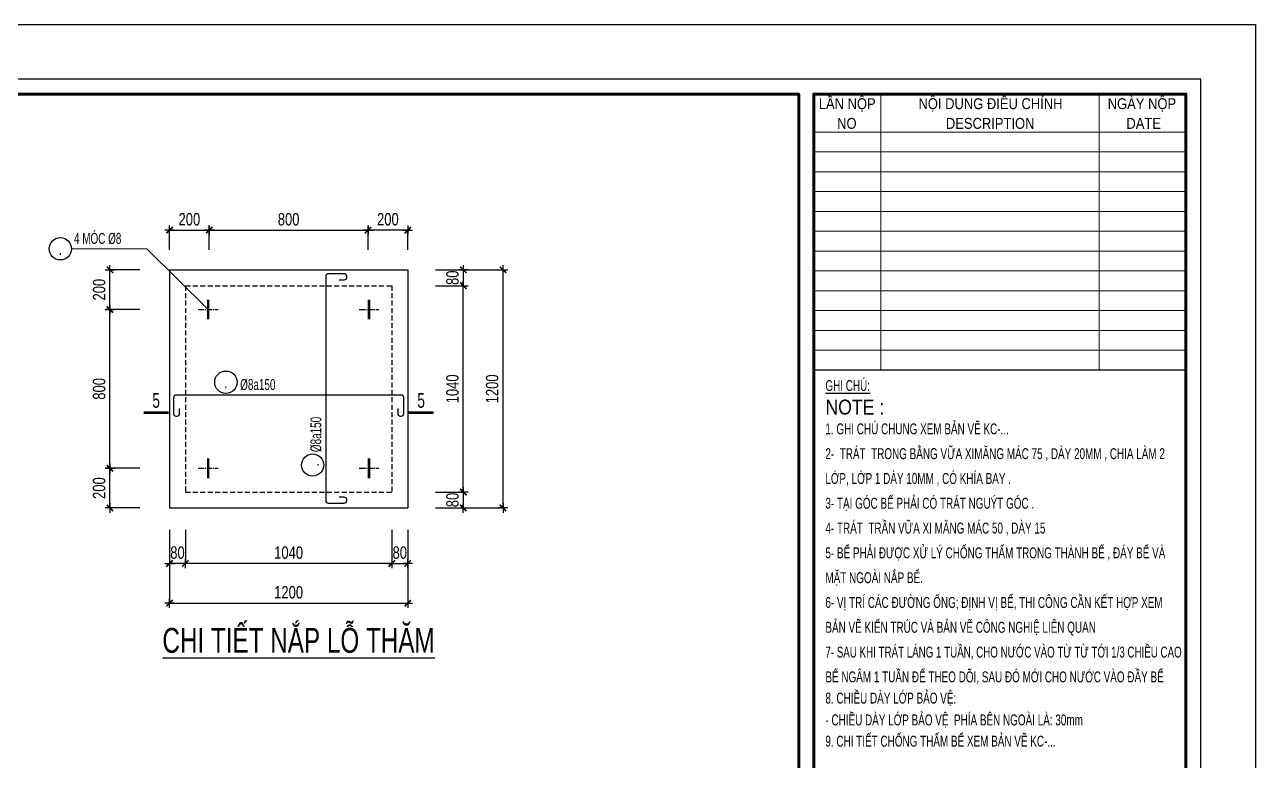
# Model space of a CAD drawing. Extents: x 1229855 to 1302267, y 1135177 to 1201195.
# Drawn here: x 1289867 to 1302267, y 1193768 to 1201195 of the extents above; entities that cross this region are included whole.
import ezdxf
from ezdxf.enums import TextEntityAlignment as Align

# ---------------------------------------------------------------- set-up
doc = ezdxf.new("R2010")
doc.units = 0
doc.header["$LTSCALE"] = 25
doc.header["$MEASUREMENT"] = 0
doc.header["$PDMODE"] = 98
doc.linetypes.add('CENTER2', pattern=[1.125, 0.75, -0.125, 0.125, -0.125])
doc.linetypes.add('HIDDEN', pattern=[0.375, 0.25, -0.125])
doc.layers.get('0').update_dxf_attribs({"linetype": 'CONTINUOUS'})
doc.layers.get('DEFPOINTS').update_dxf_attribs({"linetype": 'CONTINUOUS'})
for name, color, linetype in [('02.CDC.DIM', 1, 'CONTINUOUS'), ('CDC -TEXT KHUNG', 7, 'CONTINUOUS'), ('CDC-KHUNGTEN', 7, 'CONTINUOUS'), ('CDC.01.AXIS', 160, 'CENTER2'), ('CDC.02.DIM', 1, 'CONTINUOUS'), ('CDC.03.BORDER', 3, 'CONTINUOUS'), ('CDC.05.STEEL', 4, 'CONTINUOUS'), ('CDC.06.TEXT', 2, 'CONTINUOUS'), ('CDC.14.STEELNUM', 3, 'CONTINUOUS')]:
    doc.layers.add(name, color=color, linetype=linetype)
doc.layers.add('KCS_CHI', color=1, linetype='CONTINUOUS', lineweight=15)
doc.styles.add('1', font='arial.ttf', dxfattribs={"width": 0.75})
doc.styles.add('arial', font='arial.ttf', dxfattribs={"width": 0.65})
doc.styles.add('Arial_4', font='arial.ttf', dxfattribs={"width": 0.75, "height": 3})
doc.styles.add('KCS_SMTEXT', font='arial.ttf', dxfattribs={"width": 0.7})
doc.styles.add('KT CDC', font='arial.ttf', dxfattribs={"width": 0.85, "height": 200})
doc.styles.add('romans', font='arial.ttf', dxfattribs={"width": 0.65})
doc.dimstyles.new('DX2', dxfattribs={"dimscale": 0.5, "dimtxt": 250, "dimasz": 0.8, "dimexe": 0, "dimexo": 0, "dimgap": 90, "dimtad": 1, "dimdec": 0, "dimzin": 13, "dimdsep": 46, "dimtxsty": '1', "dimblk1": 'CHEO', "dimblk2": 'CHEO', "dimsah": 1, "dimcen": 0, "dimclrd": 256, "dimclre": 256, "dimclrt": 2, "dimadec": 0, "dimazin": 0, "dimtfac": 1, "dimtdec": 0, "dimtix": 1, "dimtmove": 2, "dimatfit": 3, "dimldrblk": 'CHEO', "dimfxl": 1, "dimtolj": 1, "dimtzin": 13, "dimarcsym": 0})

# ---------------------------------------------------------------- blocks, each defined once
blk = doc.blocks.new('KHUNG A1')
at = {"layer": 'CDC-KHUNGTEN', "color": 8, "lineweight": 9}
for p, q in [((10382.72, 1278.17), (10382.72, 1222.51)), ((10426.72, 1278.17), (10426.72, 1222.51)), ((10444.22, 1270.51), (10369.22, 1270.51)), ((10444.22, 1266.51), (10369.22, 1266.51)), ((10444.22, 1262.51), (10369.22, 1262.51)), ((10444.22, 1258.51), (10369.22, 1258.51)), ((10444.22, 1254.51), (10369.22, 1254.51)), ((10444.22, 1250.51), (10369.22, 1250.51)), ((10444.22, 1246.51), (10369.22, 1246.51)), ((10444.22, 1242.51), (10369.22, 1242.51)), ((10444.22, 1238.51), (10369.22, 1238.51)), ((10444.22, 1234.51), (10369.22, 1234.51)), ((10444.22, 1230.51), (10369.22, 1230.51)), ((10444.22, 1226.51), (10369.22, 1226.51))]:
    blk.add_line(p, q, dxfattribs=at)
at = {"layer": 'CDC-KHUNGTEN', "color": 6, "lineweight": 25}
blk.add_line((10444.22, 1222.51), (10369.22, 1222.51), dxfattribs=at)
at = {"layer": 'CDC-KHUNGTEN', "color": 8}
blk.add_lwpolyline([(10368.18, 709.17), (10447.22, 709.17), (10447.22, 1281.17), (9647.22, 1281.17), (9647.22, 709.17), (10368.18, 709.17)], dxfattribs=at)
at = {"layer": 'CDC-KHUNGTEN', "color": 255, "lineweight": 60}
blk.add_lwpolyline([(10366.22, 712.17), (10366.22, 1278.17), (9650.22, 1278.17), (9650.22, 712.17), (10366.22, 712.17)], close=True, dxfattribs=at)
blk.add_lwpolyline([(10369.22, 712.17), (10444.22, 712.17), (10444.22, 1278.17), (10369.22, 1278.17), (10369.22, 712.17)], dxfattribs=at)
at = {"layer": 'DEFPOINTS', "color": 1, "ltscale": 0.2}
blk.add_lwpolyline([(9617.22, 698.17), (9617.22, 1292.17), (10458.22, 1292.17), (10458.22, 698.17), (9617.22, 698.17)], close=True, dxfattribs=at)
at = {"layer": 'CDC -TEXT KHUNG', "color": 7, "style": 'KT CDC', "width": 0.85}
for s, p in [('NO', (10373.95, 1271.16)), ('DESCRIPTION', (10395.86, 1271.16)), ('DATE', (10432.24, 1271.16))]:
    blk.add_text(s, height=2.2, dxfattribs=at).set_placement(p)
at = {"layer": 'CDC -TEXT KHUNG', "char_height": 2.2, "attachment_point": 2, "line_spacing_factor": 0.941778, "style": 'KT CDC'}
for s, insert, width in [('LẦN NỘP', (10375.98, 1277.33), 14.6422), ('NỘI DUNG ĐIỀU CHỈNH', (10404.85, 1277.33), 36.9971), ('NGÀY NỘP', (10435.36, 1277.33), 17.5559)]:
    blk.add_mtext(s, dxfattribs=dict(at, insert=insert, width=width))
at = {"layer": 'CDC-KHUNGTEN', "color": 7, "style": 'Arial_4', "width": 0.85}
blk.add_text('NOTE :', height=3, dxfattribs=at).set_placement((10371.58, 1213.57))
at = {"layer": 'CDC-KHUNGTEN', "color": 6, "insert": (10371.58, 1220.51), "char_height": 2.2, "width": 18.8196, "attachment_point": 1, "style": 'arial'}
blk.add_mtext('{\\LGHI CHÚ:}', dxfattribs=at)
blk = doc.blocks.new('CHEO')
at = {"layer": '02.CDC.DIM'}
for points in [[(-121, 0), (121, 0)], [(0, 121), (0, -121)]]:
    blk.add_lwpolyline(points, dxfattribs=at)
at = {"layer": '02.CDC.DIM', "color": 2, "const_width": 40}
blk.add_lwpolyline([(80, 80), (-80, -81)], dxfattribs=at)
blk = doc.blocks.new('*D333')
at = {"layer": 'CDC.02.DIM', "lineweight": -2, "ltscale": 3, "transparency": 16777216}
for p, q in [((1291487, 1196101), (1291487, 1195763)), ((1293567, 1196101), (1293567, 1195763)), ((1293567, 1195763), (1291487, 1195763))]:
    blk.add_line(p, q, dxfattribs=at)
at = {"layer": 'DEFPOINTS', "color": 0, "ltscale": 3, "transparency": 16777216}
for p in [(1291487, 1196101), (1293567, 1196101), (1291487, 1195763)]:
    blk.add_point(p, dxfattribs=at)
at = {"layer": 'CDC.02.DIM', "lineweight": -2, "ltscale": 3, "transparency": 16777216, "xscale": 0.4, "yscale": 0.4, "zscale": 0.4, "rotation": 180}
blk.add_blockref('CHEO', (1291487, 1195763), dxfattribs=at)
at = {"layer": 'CDC.02.DIM', "lineweight": -2, "ltscale": 3, "transparency": 16777216, "xscale": 0.4, "yscale": 0.4, "zscale": 0.4}
blk.add_blockref('CHEO', (1293567, 1195763), dxfattribs=at)
at = {"layer": 'CDC.02.DIM', "color": 2, "ltscale": 3, "transparency": 16777216, "insert": (1292527, 1195872), "char_height": 125, "attachment_point": 5, "style": '1'}
blk.add_mtext('\\A1;1040', dxfattribs=at)
blk = doc.blocks.new('*D334')
at = {"layer": 'CDC.02.DIM', "lineweight": -2, "ltscale": 3, "transparency": 16777216}
for p, q in [((1294007, 1198563), (1294287, 1198563)), ((1294287, 1196483), (1294287, 1198562)), ((1294007, 1196483), (1294287, 1196483))]:
    blk.add_line(p, q, dxfattribs=at)
at = {"layer": 'DEFPOINTS', "color": 0, "ltscale": 3, "transparency": 16777216}
for p in [(1294007, 1198563), (1294287, 1198563), (1294007, 1196483)]:
    blk.add_point(p, dxfattribs=at)
at = {"layer": 'CDC.02.DIM', "lineweight": -2, "ltscale": 3, "transparency": 16777216, "xscale": 0.4, "yscale": 0.4, "zscale": 0.4}
for p, rotation in [((1294287, 1198563), 90), ((1294287, 1196483), 270)]:
    blk.add_blockref('CHEO', p, dxfattribs=dict(at, rotation=rotation))
at = {"layer": 'CDC.02.DIM', "color": 2, "ltscale": 3, "transparency": 16777216, "insert": (1294178, 1197523), "char_height": 125, "attachment_point": 5, "rotation": 90, "style": '1'}
blk.add_mtext('\\A1;1040', dxfattribs=at)
blk = doc.blocks.new('*D335')
at = {"layer": 'CDC.02.DIM', "lineweight": -2, "ltscale": 3, "transparency": 16777216}
for p, q in [((1291327, 1196101), (1291327, 1195363)), ((1293727, 1196101), (1293727, 1195363)), ((1291327, 1195363), (1293727, 1195363))]:
    blk.add_line(p, q, dxfattribs=at)
at = {"layer": 'DEFPOINTS', "color": 0, "ltscale": 3, "transparency": 16777216}
for p in [(1291327, 1196101), (1293727, 1196101), (1293727, 1195363)]:
    blk.add_point(p, dxfattribs=at)
at = {"layer": 'CDC.02.DIM', "lineweight": -2, "ltscale": 3, "transparency": 16777216, "xscale": 0.4, "yscale": 0.4, "zscale": 0.4, "rotation": 180}
blk.add_blockref('CHEO', (1291327, 1195363), dxfattribs=at)
at = {"layer": 'CDC.02.DIM', "lineweight": -2, "ltscale": 3, "transparency": 16777216, "xscale": 0.4, "yscale": 0.4, "zscale": 0.4}
blk.add_blockref('CHEO', (1293727, 1195363), dxfattribs=at)
at = {"layer": 'CDC.02.DIM', "color": 2, "ltscale": 3, "transparency": 16777216, "insert": (1292527, 1195472), "char_height": 125, "attachment_point": 5, "style": '1'}
blk.add_mtext('\\A1;1200', dxfattribs=at)
blk = doc.blocks.new('*D336')
at = {"layer": 'CDC.02.DIM', "lineweight": -2, "ltscale": 3, "transparency": 16777216}
for p, q in [((1294007, 1198723), (1294287, 1198723)), ((1294287, 1198723), (1294287, 1198724)), ((1294287, 1198723), (1294287, 1198563)), ((1294007, 1198563), (1294287, 1198563)), ((1294287, 1198562), (1294287, 1198562))]:
    blk.add_line(p, q, dxfattribs=at)
at = {"layer": 'DEFPOINTS', "color": 0, "ltscale": 3, "transparency": 16777216}
for p in [(1294007, 1198723), (1294007, 1198563), (1294287, 1198563)]:
    blk.add_point(p, dxfattribs=at)
at = {"layer": 'CDC.02.DIM', "lineweight": -2, "ltscale": 3, "transparency": 16777216, "xscale": 0.4, "yscale": 0.4, "zscale": 0.4}
for p, rotation in [((1294287, 1198723), 270), ((1294287, 1198563), 90)]:
    blk.add_blockref('CHEO', p, dxfattribs=dict(at, rotation=rotation))
at = {"layer": 'CDC.02.DIM', "color": 2, "ltscale": 3, "transparency": 16777216, "insert": (1294178, 1198643), "char_height": 125, "attachment_point": 5, "rotation": 90, "style": '1'}
blk.add_mtext('\\A1;80', dxfattribs=at)
blk = doc.blocks.new('*D337')
at = {"layer": 'CDC.02.DIM', "lineweight": -2, "ltscale": 3, "transparency": 16777216}
for p, q in [((1291327, 1196101), (1291327, 1195763)), ((1291487, 1196101), (1291487, 1195763)), ((1291327, 1195763), (1291326, 1195763)), ((1291487, 1195763), (1291327, 1195763)), ((1291487, 1195763), (1291488, 1195763))]:
    blk.add_line(p, q, dxfattribs=at)
at = {"layer": 'DEFPOINTS', "color": 0, "ltscale": 3, "transparency": 16777216}
for p in [(1291327, 1196101), (1291487, 1196101), (1291327, 1195763)]:
    blk.add_point(p, dxfattribs=at)
at = {"layer": 'CDC.02.DIM', "lineweight": -2, "ltscale": 3, "transparency": 16777216, "xscale": 0.4, "yscale": 0.4, "zscale": 0.4}
blk.add_blockref('CHEO', (1291327, 1195763), dxfattribs=at)
at = {"layer": 'CDC.02.DIM', "lineweight": -2, "ltscale": 3, "transparency": 16777216, "xscale": 0.4, "yscale": 0.4, "zscale": 0.4, "rotation": 180}
blk.add_blockref('CHEO', (1291487, 1195763), dxfattribs=at)
at = {"layer": 'CDC.02.DIM', "color": 2, "ltscale": 3, "transparency": 16777216, "insert": (1291407, 1195872), "char_height": 125, "attachment_point": 5, "style": '1'}
blk.add_mtext('\\A1;80', dxfattribs=at)
blk = doc.blocks.new('*D338')
at = {"layer": 'CDC.02.DIM', "lineweight": -2, "ltscale": 3, "transparency": 16777216}
for p, q in [((1293567, 1196101), (1293567, 1195763)), ((1293727, 1196101), (1293727, 1195763)), ((1293567, 1195763), (1293566, 1195763)), ((1293567, 1195763), (1293727, 1195763)), ((1293727, 1195763), (1293728, 1195763))]:
    blk.add_line(p, q, dxfattribs=at)
at = {"layer": 'DEFPOINTS', "color": 0, "ltscale": 3, "transparency": 16777216}
for p in [(1293567, 1196101), (1293727, 1196101), (1293727, 1195763)]:
    blk.add_point(p, dxfattribs=at)
at = {"layer": 'CDC.02.DIM', "lineweight": -2, "ltscale": 3, "transparency": 16777216, "xscale": 0.4, "yscale": 0.4, "zscale": 0.4}
blk.add_blockref('CHEO', (1293567, 1195763), dxfattribs=at)
at = {"layer": 'CDC.02.DIM', "lineweight": -2, "ltscale": 3, "transparency": 16777216, "xscale": 0.4, "yscale": 0.4, "zscale": 0.4, "rotation": 180}
blk.add_blockref('CHEO', (1293727, 1195763), dxfattribs=at)
at = {"layer": 'CDC.02.DIM', "color": 2, "ltscale": 3, "transparency": 16777216, "insert": (1293647, 1195872), "char_height": 125, "attachment_point": 5, "style": '1'}
blk.add_mtext('\\A1;80', dxfattribs=at)
blk = doc.blocks.new('*D339')
at = {"layer": 'CDC.02.DIM', "lineweight": -2, "ltscale": 3, "transparency": 16777216}
for p, q in [((1294007, 1196483), (1294287, 1196483)), ((1294287, 1196483), (1294287, 1196484)), ((1294287, 1196483), (1294287, 1196323)), ((1294007, 1196323), (1294287, 1196323)), ((1294287, 1196322), (1294287, 1196322))]:
    blk.add_line(p, q, dxfattribs=at)
at = {"layer": 'DEFPOINTS', "color": 0, "ltscale": 3, "transparency": 16777216}
for p in [(1294007, 1196483), (1294007, 1196323), (1294287, 1196323)]:
    blk.add_point(p, dxfattribs=at)
at = {"layer": 'CDC.02.DIM', "lineweight": -2, "ltscale": 3, "transparency": 16777216, "xscale": 0.4, "yscale": 0.4, "zscale": 0.4}
for p, rotation in [((1294287, 1196483), 270), ((1294287, 1196323), 90)]:
    blk.add_blockref('CHEO', p, dxfattribs=dict(at, rotation=rotation))
at = {"layer": 'CDC.02.DIM', "color": 2, "ltscale": 3, "transparency": 16777216, "insert": (1294178, 1196403), "char_height": 125, "attachment_point": 5, "rotation": 90, "style": '1'}
blk.add_mtext('\\A1;80', dxfattribs=at)
blk = doc.blocks.new('*D345')
at = {"layer": 'CDC.02.DIM', "lineweight": -2, "ltscale": 3, "transparency": 16777216}
for p, q in [((1291327, 1198923), (1291327, 1199123)), ((1291327, 1199123), (1291727, 1199123)), ((1291727, 1198923), (1291727, 1199123))]:
    blk.add_line(p, q, dxfattribs=at)
at = {"layer": 'DEFPOINTS', "color": 0, "ltscale": 3, "transparency": 16777216}
for p in [(1291727, 1199123), (1291327, 1198923), (1291727, 1198923)]:
    blk.add_point(p, dxfattribs=at)
at = {"layer": 'CDC.02.DIM', "lineweight": -2, "ltscale": 3, "transparency": 16777216, "xscale": 0.4, "yscale": 0.4, "zscale": 0.4, "rotation": 180}
blk.add_blockref('CHEO', (1291327, 1199123), dxfattribs=at)
at = {"layer": 'CDC.02.DIM', "lineweight": -2, "ltscale": 3, "transparency": 16777216, "xscale": 0.4, "yscale": 0.4, "zscale": 0.4}
blk.add_blockref('CHEO', (1291727, 1199123), dxfattribs=at)
at = {"layer": 'CDC.02.DIM', "color": 2, "ltscale": 3, "transparency": 16777216, "insert": (1291527, 1199232), "char_height": 125, "attachment_point": 5, "style": '1'}
blk.add_mtext('\\A1;200', dxfattribs=at)
blk = doc.blocks.new('*D346')
at = {"layer": 'CDC.02.DIM', "lineweight": -2, "ltscale": 3, "transparency": 16777216}
for p, q in [((1293327, 1198923), (1293327, 1199123)), ((1293727, 1199123), (1293327, 1199123)), ((1293727, 1198923), (1293727, 1199123))]:
    blk.add_line(p, q, dxfattribs=at)
at = {"layer": 'DEFPOINTS', "color": 0, "ltscale": 3, "transparency": 16777216}
for p in [(1293327, 1199123), (1293327, 1198923), (1293727, 1198923)]:
    blk.add_point(p, dxfattribs=at)
at = {"layer": 'CDC.02.DIM', "lineweight": -2, "ltscale": 3, "transparency": 16777216, "xscale": 0.4, "yscale": 0.4, "zscale": 0.4, "rotation": 180}
blk.add_blockref('CHEO', (1293327, 1199123), dxfattribs=at)
at = {"layer": 'CDC.02.DIM', "lineweight": -2, "ltscale": 3, "transparency": 16777216, "xscale": 0.4, "yscale": 0.4, "zscale": 0.4}
blk.add_blockref('CHEO', (1293727, 1199123), dxfattribs=at)
at = {"layer": 'CDC.02.DIM', "color": 2, "ltscale": 3, "transparency": 16777216, "insert": (1293527, 1199232), "char_height": 125, "attachment_point": 5, "style": '1'}
blk.add_mtext('\\A1;200', dxfattribs=at)
blk = doc.blocks.new('*D347')
at = {"layer": 'CDC.02.DIM', "lineweight": -2, "ltscale": 3, "transparency": 16777216}
for p, q in [((1291727, 1198923), (1291727, 1199123)), ((1291727, 1199123), (1293327, 1199123)), ((1293327, 1198923), (1293327, 1199123))]:
    blk.add_line(p, q, dxfattribs=at)
at = {"layer": 'DEFPOINTS', "color": 0, "ltscale": 3, "transparency": 16777216}
for p in [(1293327, 1199123), (1291727, 1198923), (1293327, 1198923)]:
    blk.add_point(p, dxfattribs=at)
at = {"layer": 'CDC.02.DIM', "lineweight": -2, "ltscale": 3, "transparency": 16777216, "xscale": 0.4, "yscale": 0.4, "zscale": 0.4, "rotation": 180}
blk.add_blockref('CHEO', (1291727, 1199123), dxfattribs=at)
at = {"layer": 'CDC.02.DIM', "lineweight": -2, "ltscale": 3, "transparency": 16777216, "xscale": 0.4, "yscale": 0.4, "zscale": 0.4}
blk.add_blockref('CHEO', (1293327, 1199123), dxfattribs=at)
at = {"layer": 'CDC.02.DIM', "color": 2, "ltscale": 3, "transparency": 16777216, "insert": (1292527, 1199232), "char_height": 125, "attachment_point": 5, "style": '1'}
blk.add_mtext('\\A1;800', dxfattribs=at)
blk = doc.blocks.new('*D348')
at = {"layer": 'CDC.02.DIM', "lineweight": -2, "ltscale": 3, "transparency": 16777216}
for p, q in [((1294007, 1198723), (1294687, 1198723)), ((1294687, 1196323), (1294687, 1198722)), ((1294007, 1196323), (1294687, 1196323))]:
    blk.add_line(p, q, dxfattribs=at)
at = {"layer": 'DEFPOINTS', "color": 0, "ltscale": 3, "transparency": 16777216}
for p in [(1294007, 1198723), (1294687, 1198723), (1294007, 1196323)]:
    blk.add_point(p, dxfattribs=at)
at = {"layer": 'CDC.02.DIM', "lineweight": -2, "ltscale": 3, "transparency": 16777216, "xscale": 0.4, "yscale": 0.4, "zscale": 0.4}
for p, rotation in [((1294687, 1198723), 90), ((1294687, 1196323), 270)]:
    blk.add_blockref('CHEO', p, dxfattribs=dict(at, rotation=rotation))
at = {"layer": 'CDC.02.DIM', "color": 2, "ltscale": 3, "transparency": 16777216, "insert": (1294578, 1197523), "char_height": 125, "attachment_point": 5, "rotation": 90, "style": '1'}
blk.add_mtext('\\A1;1200', dxfattribs=at)
blk = doc.blocks.new('*D349')
at = {"layer": 'CDC.02.DIM', "lineweight": -2, "ltscale": 3, "transparency": 16777216}
for p, q in [((1291027, 1196723), (1290727, 1196723)), ((1290727, 1196323), (1290727, 1196722)), ((1291027, 1196323), (1290727, 1196323))]:
    blk.add_line(p, q, dxfattribs=at)
at = {"layer": 'DEFPOINTS', "color": 0, "ltscale": 3, "transparency": 16777216}
for p in [(1290727, 1196723), (1291027, 1196723), (1291027, 1196323)]:
    blk.add_point(p, dxfattribs=at)
at = {"layer": 'CDC.02.DIM', "lineweight": -2, "ltscale": 3, "transparency": 16777216, "xscale": 0.4, "yscale": 0.4, "zscale": 0.4}
for p, rotation in [((1290727, 1196723), 90), ((1290727, 1196323), 270)]:
    blk.add_blockref('CHEO', p, dxfattribs=dict(at, rotation=rotation))
at = {"layer": 'CDC.02.DIM', "color": 2, "ltscale": 3, "transparency": 16777216, "insert": (1290618, 1196523), "char_height": 125, "attachment_point": 5, "rotation": 90, "style": '1'}
blk.add_mtext('\\A1;200', dxfattribs=at)
blk = doc.blocks.new('*D350')
at = {"layer": 'CDC.02.DIM', "lineweight": -2, "ltscale": 3, "transparency": 16777216}
for p, q in [((1291027, 1198323), (1290727, 1198323)), ((1290727, 1196723), (1290727, 1198322)), ((1291027, 1196723), (1290727, 1196723))]:
    blk.add_line(p, q, dxfattribs=at)
at = {"layer": 'DEFPOINTS', "color": 0, "ltscale": 3, "transparency": 16777216}
for p in [(1290727, 1198323), (1291027, 1198323), (1291027, 1196723)]:
    blk.add_point(p, dxfattribs=at)
at = {"layer": 'CDC.02.DIM', "lineweight": -2, "ltscale": 3, "transparency": 16777216, "xscale": 0.4, "yscale": 0.4, "zscale": 0.4}
for p, rotation in [((1290727, 1198323), 90), ((1290727, 1196723), 270)]:
    blk.add_blockref('CHEO', p, dxfattribs=dict(at, rotation=rotation))
at = {"layer": 'CDC.02.DIM', "color": 2, "ltscale": 3, "transparency": 16777216, "insert": (1290618, 1197523), "char_height": 125, "attachment_point": 5, "rotation": 90, "style": '1'}
blk.add_mtext('\\A1;800', dxfattribs=at)
blk = doc.blocks.new('*D351')
at = {"layer": 'CDC.02.DIM', "lineweight": -2, "ltscale": 3, "transparency": 16777216}
for p, q in [((1291027, 1198723), (1290727, 1198723)), ((1290727, 1198323), (1290727, 1198722)), ((1291027, 1198323), (1290727, 1198323))]:
    blk.add_line(p, q, dxfattribs=at)
at = {"layer": 'DEFPOINTS', "color": 0, "ltscale": 3, "transparency": 16777216}
for p in [(1290727, 1198723), (1291027, 1198723), (1291027, 1198323)]:
    blk.add_point(p, dxfattribs=at)
at = {"layer": 'CDC.02.DIM', "lineweight": -2, "ltscale": 3, "transparency": 16777216, "xscale": 0.4, "yscale": 0.4, "zscale": 0.4}
for p, rotation in [((1290727, 1198723), 90), ((1290727, 1198323), 270)]:
    blk.add_blockref('CHEO', p, dxfattribs=dict(at, rotation=rotation))
at = {"layer": 'CDC.02.DIM', "color": 2, "ltscale": 3, "transparency": 16777216, "insert": (1290618, 1198523), "char_height": 125, "attachment_point": 5, "rotation": 90, "style": '1'}
blk.add_mtext('\\A1;200', dxfattribs=at)

msp = doc.modelspace()

# ---------------------------------------------------------------- linework, layer by layer
at = {"layer": 'CDC.01.AXIS', "ltscale": 3}
for p, q in [((1291617, 1198322.9), (1291817, 1198322.9)), ((1293237, 1198322.9), (1293437, 1198322.9)), ((1291617, 1196722.9), (1291817, 1196722.9)), ((1293237, 1196722.9), (1293437, 1196722.9))]:
    msp.add_line(p, q, dxfattribs=at)
at = {"layer": 'CDC.03.BORDER', "ltscale": 3}
for p, q in [((1291327, 1198722.9), (1293727, 1198722.9)), ((1291327, 1198722.9), (1291327, 1196322.9)), ((1293727, 1198722.9), (1293727, 1196322.9)), ((1291327, 1196322.9), (1293727, 1196322.9))]:
    msp.add_line(p, q, dxfattribs=at)
at = {"layer": 'CDC.03.BORDER', "linetype": 'HIDDEN', "ltscale": 8}
for p, q in [((1291487, 1198562.9), (1291487, 1196482.9)), ((1291487, 1198562.9), (1293567, 1198562.9)), ((1293567, 1198562.9), (1293567, 1196482.9)), ((1291487, 1196482.9), (1293567, 1196482.9))]:
    msp.add_line(p, q, dxfattribs=at)
at = {"layer": 'CDC.05.STEEL', "ltscale": 3}
for points in [[(1293037.02, 1198622.05), (1293087.73, 1198622.05, 0.41421356), (1293112.73, 1198647.05), (1293112.73, 1198657.9, 0.41421356), (1293087.73, 1198682.9), (1292925.23, 1198682.9, 0.41421356), (1292900.23, 1198657.9), (1292900.23, 1196395.84, 0.41421356), (1292925.23, 1196370.84), (1293087.73, 1196370.84, 0.41421356), (1293112.73, 1196395.84), (1293112.73, 1196406.68, 0.41421356), (1293087.73, 1196431.68), (1293037.02, 1196431.68)], [(1293626.15, 1197324.21), (1293626.15, 1197273.5, 0.41421356), (1293651.15, 1197248.5), (1293662, 1197248.5, 0.41421356), (1293687, 1197273.5), (1293687, 1197436, 0.41421356), (1293662, 1197461), (1291392, 1197461, 0.41421356), (1291367, 1197436), (1291367, 1197273.5, 0.41421356), (1291392, 1197248.5), (1291402.85, 1197248.5, 0.41421356), (1291427.85, 1197273.5), (1291427.85, 1197324.21)]]:
    msp.add_lwpolyline(points, format="xyb", dxfattribs=at)
at = {"layer": 'CDC.05.STEEL', "ltscale": 3, "const_width": 25}
for points in [[(1291717, 1198422.9), (1291717, 1198222.9)], [(1293337, 1198222.9), (1293337, 1198422.9)], [(1291067, 1197282.9), (1291317, 1197282.9)], [(1293737, 1197282.9), (1293987, 1197282.9)], [(1291717, 1196622.9), (1291717, 1196822.9)], [(1293337, 1196622.9), (1293337, 1196822.9)]]:
    msp.add_lwpolyline(points, dxfattribs=at)
at = {"layer": 'CDC.14.STEELNUM', "ltscale": 3}
for centre in [(1290226.87, 1198934.77), (1291894.93, 1197590.29), (1292768.95, 1196755.28)]:
    msp.add_circle(centre, 112.43, dxfattribs=at)
at = {"layer": 'KCS_CHI', "ltscale": 3}
for p, q in [((1291099.31, 1198934.77), (1290339.31, 1198934.77)), ((1291717, 1198322.9), (1291099.31, 1198934.77))]:
    msp.add_line(p, q, dxfattribs=at)

# ---------------------------------------------------------------- block references
at = {"xscale": 50.00000000000019, "yscale": 50.00000000000019, "zscale": 50.00000000000019}
msp.add_blockref('KHUNG A1', (779355.89, 1136586.17), dxfattribs=at)

# ---------------------------------------------------------------- texts
at = {"layer": 'CDC.05.STEEL', "ltscale": 3, "style": 'arial', "width": 0.65}
for p in [(1291192, 1197406.97), (1293862, 1197406.97)]:
    msp.add_text('5', height=150, dxfattribs=at).set_placement(p, align=Align.MIDDLE_CENTER)
at = {"layer": 'CDC.06.TEXT', "ltscale": 3}
for s, style, width, p in [('4 MÓC %%C8', 'arial', 0.65, (1290364.59, 1198984.77)), ('%%C8a150', 'arial', 0.65, (1292038.97, 1197511.65)), ('1. GHI CHÚ CHUNG XEM BẢN VẼ KC-...', 'romans', 0.65, (1297934.96, 1197064.84)), ('2-  TRÁT  TRONG BẰNG VỮA XIMĂNG MÁC 75 , DÀY 20MM , CHIA LÀM 2', 'romans', 0.65, (1297934.96, 1196814.84)), ('LỚP, LỚP 1 DÀY 10MM , CÓ KHÍA BAY .', 'romans', 0.65, (1297934.96, 1196564.84)), ('3- TẠI GÓC BỂ PHẢI CÓ TRÁT NGUÝT GÓC .', 'romans', 0.65, (1297934.96, 1196314.84)), ('4- TRÁT  TRẦN VỮA XI MĂNG MÁC 50 , DÀY 15', 'romans', 0.65, (1297934.96, 1196064.84)), ('5- BỂ PHẢI ĐƯỢC XỬ LÝ CHỐNG THẤM TRONG THÀNH BỂ , ĐÁY BỂ VÀ', 'romans', 0.65, (1297934.96, 1195814.84)), ('MẶT NGOÀI NẮP BỂ.', 'romans', 0.65, (1297934.96, 1195564.84)), ('6- VỊ TRÍ CÁC ĐƯỜNG ỐNG; ĐỊNH VỊ BỂ, THI CÔNG CẦN KẾT HỢP XEM', 'romans', 0.65, (1297934.96, 1195314.84)), ('BẢN VẼ KIẾN TRÚC VÀ BẢN VẼ CÔNG NGHIỆ LIÊN QUAN', 'romans', 0.65, (1297934.96, 1195064.84)), ('7- SAU KHI TRÁT LÁNG 1 TUẦN, CHO NƯỚC VÀO TỪ TỪ TỚI 1/3 CHIỀU CAO', 'romans', 0.64, (1297934.96, 1194814.84)), ('BỂ NGÂM 1 TUẦN ĐỂ THEO DÕI, SAU ĐÓ MỚI CHO NƯỚC VÀO ĐẦY BỂ', 'romans', 0.65, (1297934.96, 1194564.84)), ('8. CHIỀU DÀY LỚP BẢO VỆ:', 'arial', 0.65, (1297934.96, 1194350.84)), ('- CHIỀU DÀY LỚP BẢO VỆ  PHÍA BÊN NGOÀI LÀ: 30mm', 'arial', 0.65, (1297934.96, 1194130.84)), ('9. CHI TIẾT CHỐNG THẤM BỂ XEM BẢN VẼ KC-...', 'arial', 0.65, (1297934.96, 1193916.84))]:
    msp.add_text(s, height=110, dxfattribs=dict(at, style=style, width=width)).set_placement(p)
at = {"layer": 'CDC.06.TEXT', "ltscale": 3, "style": 'arial', "width": 0.65}
msp.add_text('%%C8a150', height=110, rotation=90, dxfattribs=at).set_placement((1292856.21, 1196885.86))
at = {"layer": 'CDC.06.TEXT', "style": 'KCS_SMTEXT', "width": 0.7}
msp.add_text('%%UCHI TIẾT NẮP LỖ THĂM', height=250, dxfattribs=at).set_placement((1292627, 1194862.9), align=Align.CENTER)
at = {"layer": 'CDC.14.STEELNUM', "ltscale": 3, "style": 'arial', "width": 0.65}
for p in [(1290226.87, 1198934.77), (1291894.93, 1197590.29)]:
    msp.add_text('.', height=125, dxfattribs=at).set_placement(p, align=Align.MIDDLE)
at = {"layer": 'CDC.14.STEELNUM', "style": 'arial', "width": 0.75}
msp.add_text('.', height=125, rotation=90, dxfattribs=at).set_placement((1292768.95, 1196757.28), align=Align.MIDDLE)

# ---------------------------------------------------------------- dimensions: what is measured, and where the dimension line sits
at = {"layer": 'CDC.02.DIM', "ltscale": 3}
for base, p1, p2, picture, middle in [((1291727, 1199122.9), (1291327, 1198922.9), (1291727, 1198922.9), '*D345', (1291527, 1199231.72)), ((1293327, 1199122.9), (1291727, 1198922.9), (1293327, 1198922.9), '*D347', (1292527, 1199231.72)), ((1293727, 1195362.9), (1291327, 1196101.05), (1293727, 1196101.05), '*D335', (1292527, 1195471.72)), ((1291327, 1195762.9), (1291487, 1196101.05), (1291327, 1196101.05), '*D337', (1291407, 1195871.72)), ((1293727, 1195762.9), (1293567, 1196101.05), (1293727, 1196101.05), '*D338', (1293647, 1195871.72))]:
    dim = msp.add_linear_dim(base=base, p1=p1, p2=p2, dimstyle='DX2', override={"dimlfac": 0.5}, dxfattribs=at)
    dim.commit()
    dim.dimension.update_dxf_attribs({"geometry": picture, "text_midpoint": middle})
for base, p1, p2, angle, picture, middle in [((1293327, 1199122.9), (1293727, 1198922.9), (1293327, 1198922.9), 180, '*D346', (1293527, 1199231.72)), ((1290727, 1198722.9), (1291027, 1198322.9), (1291027, 1198722.9), 90, '*D351', (1290618.18, 1198522.9)), ((1294287.04, 1198562.9), (1294007.02, 1198722.9), (1294007.02, 1198562.9), 90, '*D336', (1294178.21, 1198642.9)), ((1294687.04, 1198722.9), (1294007.02, 1196322.9), (1294007.02, 1198722.9), 90, '*D348', (1294578.21, 1197522.9)), ((1290727, 1198322.9), (1291027, 1196722.9), (1291027, 1198322.9), 90, '*D350', (1290618.18, 1197522.9)), ((1290727, 1196722.9), (1291027, 1196322.9), (1291027, 1196722.9), 90, '*D349', (1290618.18, 1196522.9)), ((1294287.04, 1196322.9), (1294007.02, 1196482.9), (1294007.02, 1196322.9), 270, '*D339', (1294178.21, 1196402.9))]:
    dim = msp.add_linear_dim(base=base, p1=p1, p2=p2, angle=angle, dimstyle='DX2', override={"dimlfac": 0.5}, dxfattribs=at)
    dim.commit()
    dim.dimension.update_dxf_attribs({"geometry": picture, "text_midpoint": middle})
for p1, p2, distance, picture, middle in [((1294007.02, 1196482.9), (1294007.02, 1198562.9), -280.02, '*D334', (1294178.21, 1197522.9)), ((1293567, 1196101.05), (1291487, 1196101.05), 338.15, '*D333', (1292527, 1195871.72))]:
    dim = msp.add_aligned_dim(p1=p1, p2=p2, distance=distance, dimstyle='DX2', override={"dimlfac": 0.5}, dxfattribs=at)
    dim.commit()
    dim.dimension.update_dxf_attribs({"geometry": picture, "text_midpoint": middle})

doc.saveas('drawing.dxf')
